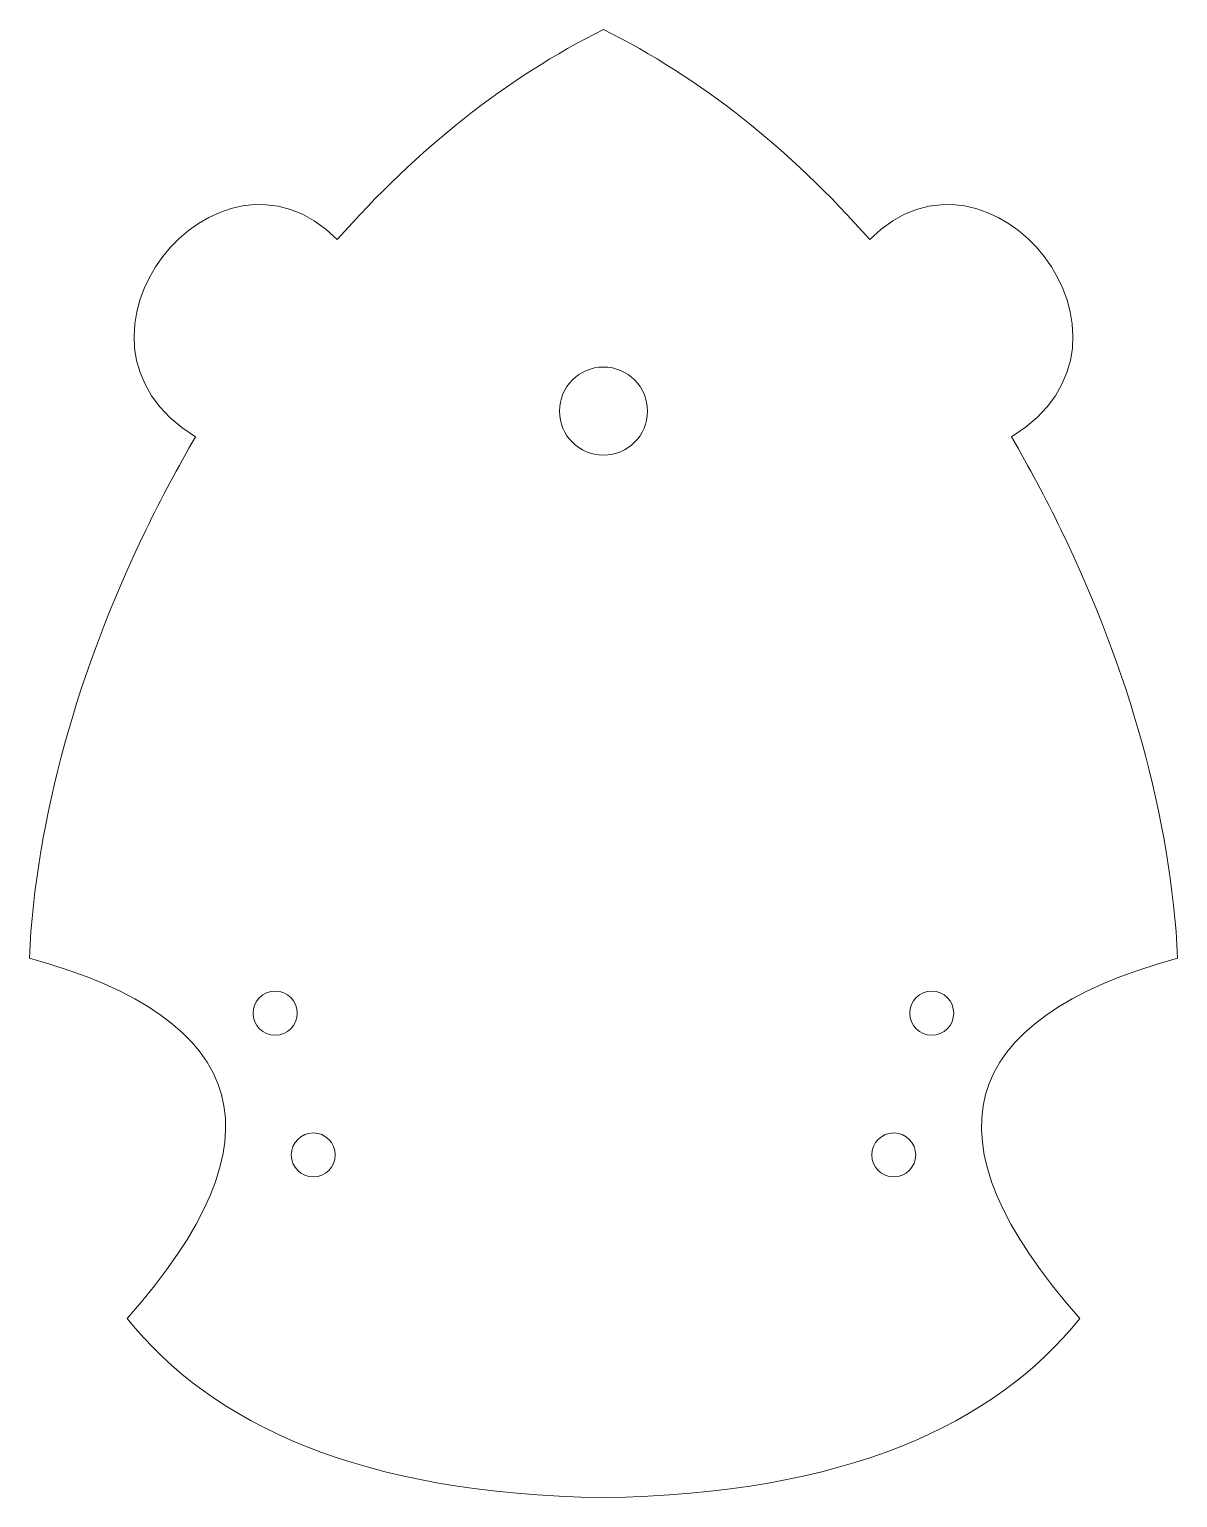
# Model space of a CAD drawing. Header units: millimetres. Extents: x 80 to 159, y 59 to 159.
import ezdxf

# ---------------------------------------------------------------- set-up
doc = ezdxf.new("R2010")
doc.units = ezdxf.units.MM

msp = doc.modelspace()

# ---------------------------------------------------------------- linework, layer by layer
at = {"color": 7, "linetype": 'Continuous', "lineweight": 15}
for centre, radius in [((119.55, 133.28), 3), ((97.19, 92.28), 1.5), ((141.91, 92.28), 1.5), ((99.78, 82.62), 1.5), ((139.32, 82.62), 1.5)]:
    msp.add_circle(centre, radius, dxfattribs=at)
for points in [[(119.55, 159.28), (112.95, 155.97), (106.9, 151.19), (101.41, 144.96)], [(137.69, 144.96), (132.2, 151.19), (126.15, 155.97), (119.55, 159.28)], [(101.41, 144.96), (93.27, 153.18), (81.07, 138.13), (91.76, 131.52)], [(147.34, 131.52), (158.03, 138.13), (145.83, 153.18), (137.69, 144.96)], [(87.1, 71.48), (97.89, 83.64), (95.67, 91.82), (80.44, 96.03)], [(152, 71.48), (141.22, 83.64), (143.44, 91.82), (158.66, 96.03)], [(87.1, 71.48), (92.89, 64.28), (103, 59.52), (119.55, 59.28)], [(119.55, 59.28), (136.1, 59.52), (146.21, 64.28), (152, 71.48)]]:
    msp.add_open_spline(points, degree=3, dxfattribs=at)
for points, knots in [([(91.76, 131.52), (90.56, 129.47), (84.47, 118.08), (80.88, 105.59), (80.44, 96.03)], [0.296195, 0.296195, 0.296195, 0.296195, 0.345461, 0.563048, 0.563048, 0.563048, 0.563048]), ([(158.66, 96.03), (158.22, 105.59), (154.63, 118.08), (148.54, 129.47), (147.34, 131.52)], [0.733147, 0.733147, 0.733147, 0.733147, 0.950734, 1, 1, 1, 1])]:
    msp.add_open_spline(points, degree=3, knots=knots, dxfattribs=at)

doc.saveas('drawing.dxf')
